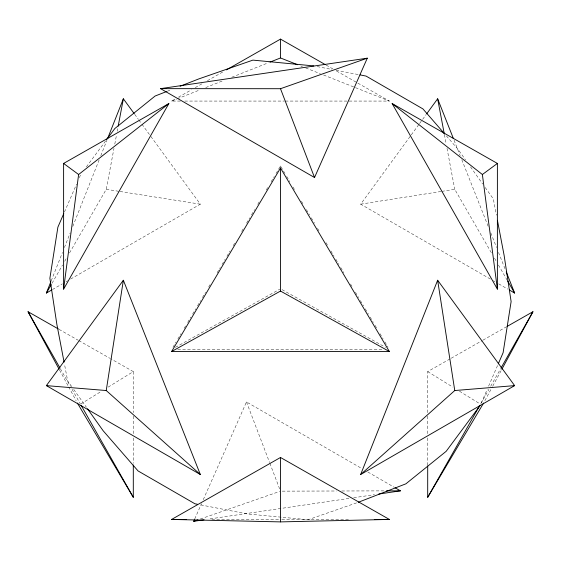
<?xml version="1.0" encoding="UTF-8"?>
<svg xmlns="http://www.w3.org/2000/svg" width="561" height="561" viewBox="0 0 561 561"><rect width="100%" height="100%" fill="white"/><g stroke="black" fill="none" stroke-linecap="round" stroke-linejoin="round"><path stroke-width="0.42" stroke-dasharray="2.81 2.1" d="M69.536 252.927L106.239 189.316L113.988 148.321M114.795 144.051L116.576 134.661M117.221 131.246L117.705 128.679M51.205 280.872L62.481 252.422M64.41 247.541L70.209 232.913M72.79 226.406L99.199 159.752M100.812 155.692L106.927 140.243M64.459 212.016L76.555 184.134M79.318 177.76L80.7 174.569M481.338 402.889L487.214 389.348M488.596 386.157L497.923 364.643M194.765 518.904L201.497 503.687M203.264 499.676L246.475 401.949L361.761 468.505M484.858 400.736L492.32 386.922M492.74 386.157L501.443 370.043M480.756 403.752L488.954 389.299M490.679 386.256L500.601 368.766M52.054 283.221L62.544 265.044M64.725 261.258L66.478 258.228M172.97 347.21L176.098 341.951M177.879 338.942L181 333.676M184.127 328.409L185.908 325.401M187.697 322.393L190.817 317.133M192.605 314.125L195.726 308.859M197.514 305.85L200.635 300.584M202.423 297.575L205.543 292.316M208.664 287.05L210.452 284.041M217.142 272.758L220.27 267.499M222.051 264.49L225.171 259.224M226.96 256.216L230.08 250.949M233.208 245.683L234.989 242.682M241.686 231.398L243.467 228.39M246.588 223.124L249.715 217.864M251.496 214.856L254.624 209.59M257.744 204.323L259.533 201.315M266.223 190.039L268.004 187.03M271.131 181.764L274.252 176.498M276.04 173.489L280.5 165.972L284.96 173.489M490.356 279.048L360.667 204.176L410.778 135.566M411.297 134.864L419.046 124.254M419.565 123.546L422.145 120.012M422.664 119.304L426.276 114.353M86.387 166.898L105.524 141.084M80.847 403.976L101.534 391.206M108.182 387.104L133.301 371.599L110.587 358.675M52.439 289.56L62.299 283.866M66.093 281.678L67.615 280.802M70.644 279.048L200.333 204.176L150.222 135.566M180.376 101.071L171.631 101.071L175.439 98.911M178.482 97.172L191.427 89.809M195.235 87.642L202.844 83.309M207.416 80.707L223.404 71.612M427.699 412.63L427.699 371.599L450.413 358.675M451.17 358.248L482.215 340.583M482.972 340.155L506.45 326.797M175.439 347.343L279.736 289.217M171.631 101.071L176.505 99.143M177.318 98.82L200.067 89.816M205.754 87.558L223.629 80.482M231.756 77.264L268.312 62.79M167.199 91.289L171.231 89.711M200.319 519.009L279.673 491.436M356.593 502.873L308.094 519.738L282.015 517.249M360.667 204.176L440.946 191.497M441.809 191.364L454.761 189.316L491.464 252.927M210.137 518.883L350.267 498.231M353.732 497.726L374.489 494.662M282.253 491.141L336.53 491.001M341.782 490.987L383.801 490.882M184.751 101.071L284.434 101.071M285.311 101.071L389.369 101.071L336.074 70.742M177.753 349.468L383.247 349.468M211.855 519.437L280.935 519.437M281.811 519.437L349.145 519.437M281.145 517.165L247.233 513.932L200.936 504.942M106.239 189.316L119.191 191.364M120.054 191.497L200.333 204.176M317.196 66.584L331.768 69.417M336.06 70.251L358.353 74.578M300.808 66.002L302.435 66.647M305.689 67.937L320.31 73.729M323.557 75.013L389.369 101.071M282.022 289.637L385.561 347.343M59.094 329.384L78.028 340.155M78.785 340.583L109.83 358.248M326.179 65.111L333.031 69.01M493.385 280.802L494.907 281.678M498.701 283.866L507.796 289.118M367.827 472.011L394.369 487.334M427.699 371.599L452.818 387.104M459.466 391.206L480.153 403.976M446.402 135.93L457.86 149.114L465.462 159.787M134.724 114.353L138.336 119.304M138.855 120.012L141.435 123.546M141.954 124.254L149.703 134.864M470.525 166.905L482.684 183.98M485.216 187.535L493.322 198.917L496.429 215.158M71.731 386.627L67.678 380.933L64.41 363.837M73.757 389.467L86.422 407.258M286.748 176.498L289.869 181.764M292.989 187.03L294.777 190.039M301.467 201.315L303.256 204.323M306.376 209.59L309.504 214.856M311.285 217.864L314.412 223.124M317.533 228.39L319.314 231.398M326.011 242.682L327.792 245.683M330.92 250.949L334.04 256.216M335.829 259.224L338.949 264.49M340.73 267.499L343.858 272.758M350.548 284.041L352.336 287.05M355.457 292.316L358.577 297.575M360.365 300.584L363.486 305.85M365.274 308.859L368.395 314.125M370.183 317.133L373.303 322.393M375.092 325.401L376.873 328.409M380 333.676L383.121 338.942M384.902 341.951L388.03 347.21M494.522 258.228L496.275 261.258M498.456 265.044L507.193 280.191M60.399 368.766L70.321 386.263M72.046 389.299L80.244 403.752M59.557 370.043L68.26 386.157M68.68 386.922L76.142 400.736M454.073 140.243L460.188 155.692M461.801 159.752L488.21 226.406M490.791 232.913L496.59 247.541M498.519 252.422L504.963 268.677M246.475 401.949L269.575 462.502M269.89 463.323L279.876 489.508M444.424 134.661L446.205 144.051M447.012 148.321L454.761 189.316M427.699 416.122L427.699 434.452M427.699 437.945L427.699 465.006M280.5 165.972L280.5 167.711M133.301 371.599L133.301 412.63M133.301 416.122L133.301 434.452M133.301 437.945L133.301 463.26"/><path stroke-width="0.84" d="M63.61 289.146L63.61 163.44L168.861 103.561L63.61 289.146L78.624 174.513L168.861 103.561M280.5 521.891L280.5 457.474L389.369 519.437L280.5 521.891L171.631 519.437L280.5 457.474M171.631 351.516L280.5 291.061L280.5 168.019L389.369 351.516L171.631 351.516L280.5 168.019M497.39 289.146L497.39 163.44L392.139 103.561L497.39 289.146L482.376 174.513L392.139 103.561M200.333 474.515L106.239 390.533L123.357 280.241L200.333 474.515L46.374 385.624L123.357 280.241M118.189 126.12L123.357 98.792L134.205 113.645M51.682 289.995L46.374 293.059L50.883 281.685M107.572 138.623L123.357 98.792M360.667 474.515L437.643 280.241L514.626 385.624L360.667 474.515L454.761 390.533L514.626 385.624M63.765 213.615L57.888 227.156L49.88 278.277L56.885 324.517L64.08 362.125M498.273 363.851L503.112 352.694L511.12 301.573L504.115 255.332L497.411 220.291M314.525 177.528L367.294 58.176L160.558 88.645L314.525 177.528L280.5 88.708L160.558 88.645M204.085 519.781L193.706 521.309L194.415 519.703M483.617 403.036L427.699 497.305L427.699 465.882M501.857 369.271L532.95 311.72L507.207 326.369M427.699 497.305L479.893 405.273M501.029 368.002L532.95 311.72M46.374 293.059L51.184 284.736M426.795 113.645L437.643 98.792L453.428 138.623M106.562 139.689L114.837 128.525L155.102 96.029L166.393 91.611M480.3 405.28L446.163 451.325L405.898 483.82L358.241 502.305M482.376 174.513L497.39 163.44M226.448 69.873L280.5 39.109L325.415 64.676M269.939 62.145L280.5 57.958L297.561 64.718M180.102 86.24L198.65 78.975L252.906 60.118L313.767 65.918M280.5 88.708L367.294 58.176M193.706 521.309L197.837 519.872M378.815 494.024L400.442 490.84L395.126 487.775M386.431 490.875L400.442 490.84M171.631 519.437L186.497 519.437M374.503 519.437L389.369 519.437M46.374 385.624L106.239 390.533M360.064 74.908L366.067 76.079L422.917 108.897L444.684 133.953M197.507 504.276L194.933 503.778L138.083 470.952L103.14 430.736L87.432 408.681M280.5 291.061L389.369 351.516M59.143 369.271L28.05 311.72L58.337 328.949M509.318 289.995L514.626 293.059L506.253 271.931M63.61 163.44L78.624 174.513M133.301 465.006L133.301 497.305L77.383 403.036M507.635 280.949L514.626 293.059M28.05 311.72L59.971 368.002M81.107 405.273L133.301 497.305M437.643 98.792L444.263 133.806M437.643 280.241L454.761 390.533M280.5 39.109L280.5 57.958"/></g></svg>
